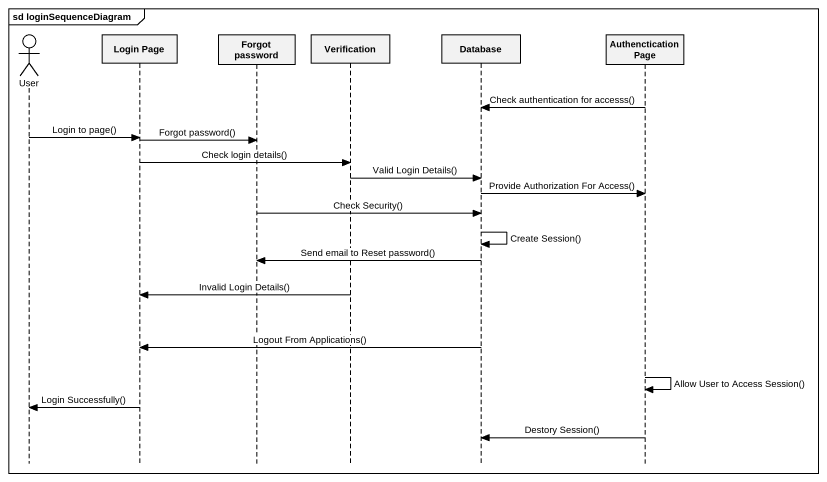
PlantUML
@startuml
mainframe sd loginSequenceDiagram
hide footbox
actor User
participant "Login Page" as Login_Page
participant "Forgot password" as Forgot_password
participant Verification
participant "Database" as Database_
participant "Authenctication Page" as Authenctication_Page

Authenctication_Page -> Database_ : Check authentication for accesss()
User -> Login_Page : Login to page()
Login_Page -> Forgot_password : Forgot password()
Login_Page -> Verification : Check login details()
Verification -> Database_ : Valid Login Details()
Database_ -> Authenctication_Page : Provide Authorization For Access()
Forgot_password -> Database_ : Check Security()
Database_ -> Database_ : Create Session()
Database_ -> Forgot_password : Send email to Reset password()
Verification -> Login_Page : Invalid Login Details()
Database_ -> Login_Page : Logout From Applications()
Authenctication_Page -> Authenctication_Page : Allow User to Access Session()
Login_Page -> User : Login Successfully()
Authenctication_Page -> Database_ : Destory Session()
@enduml
